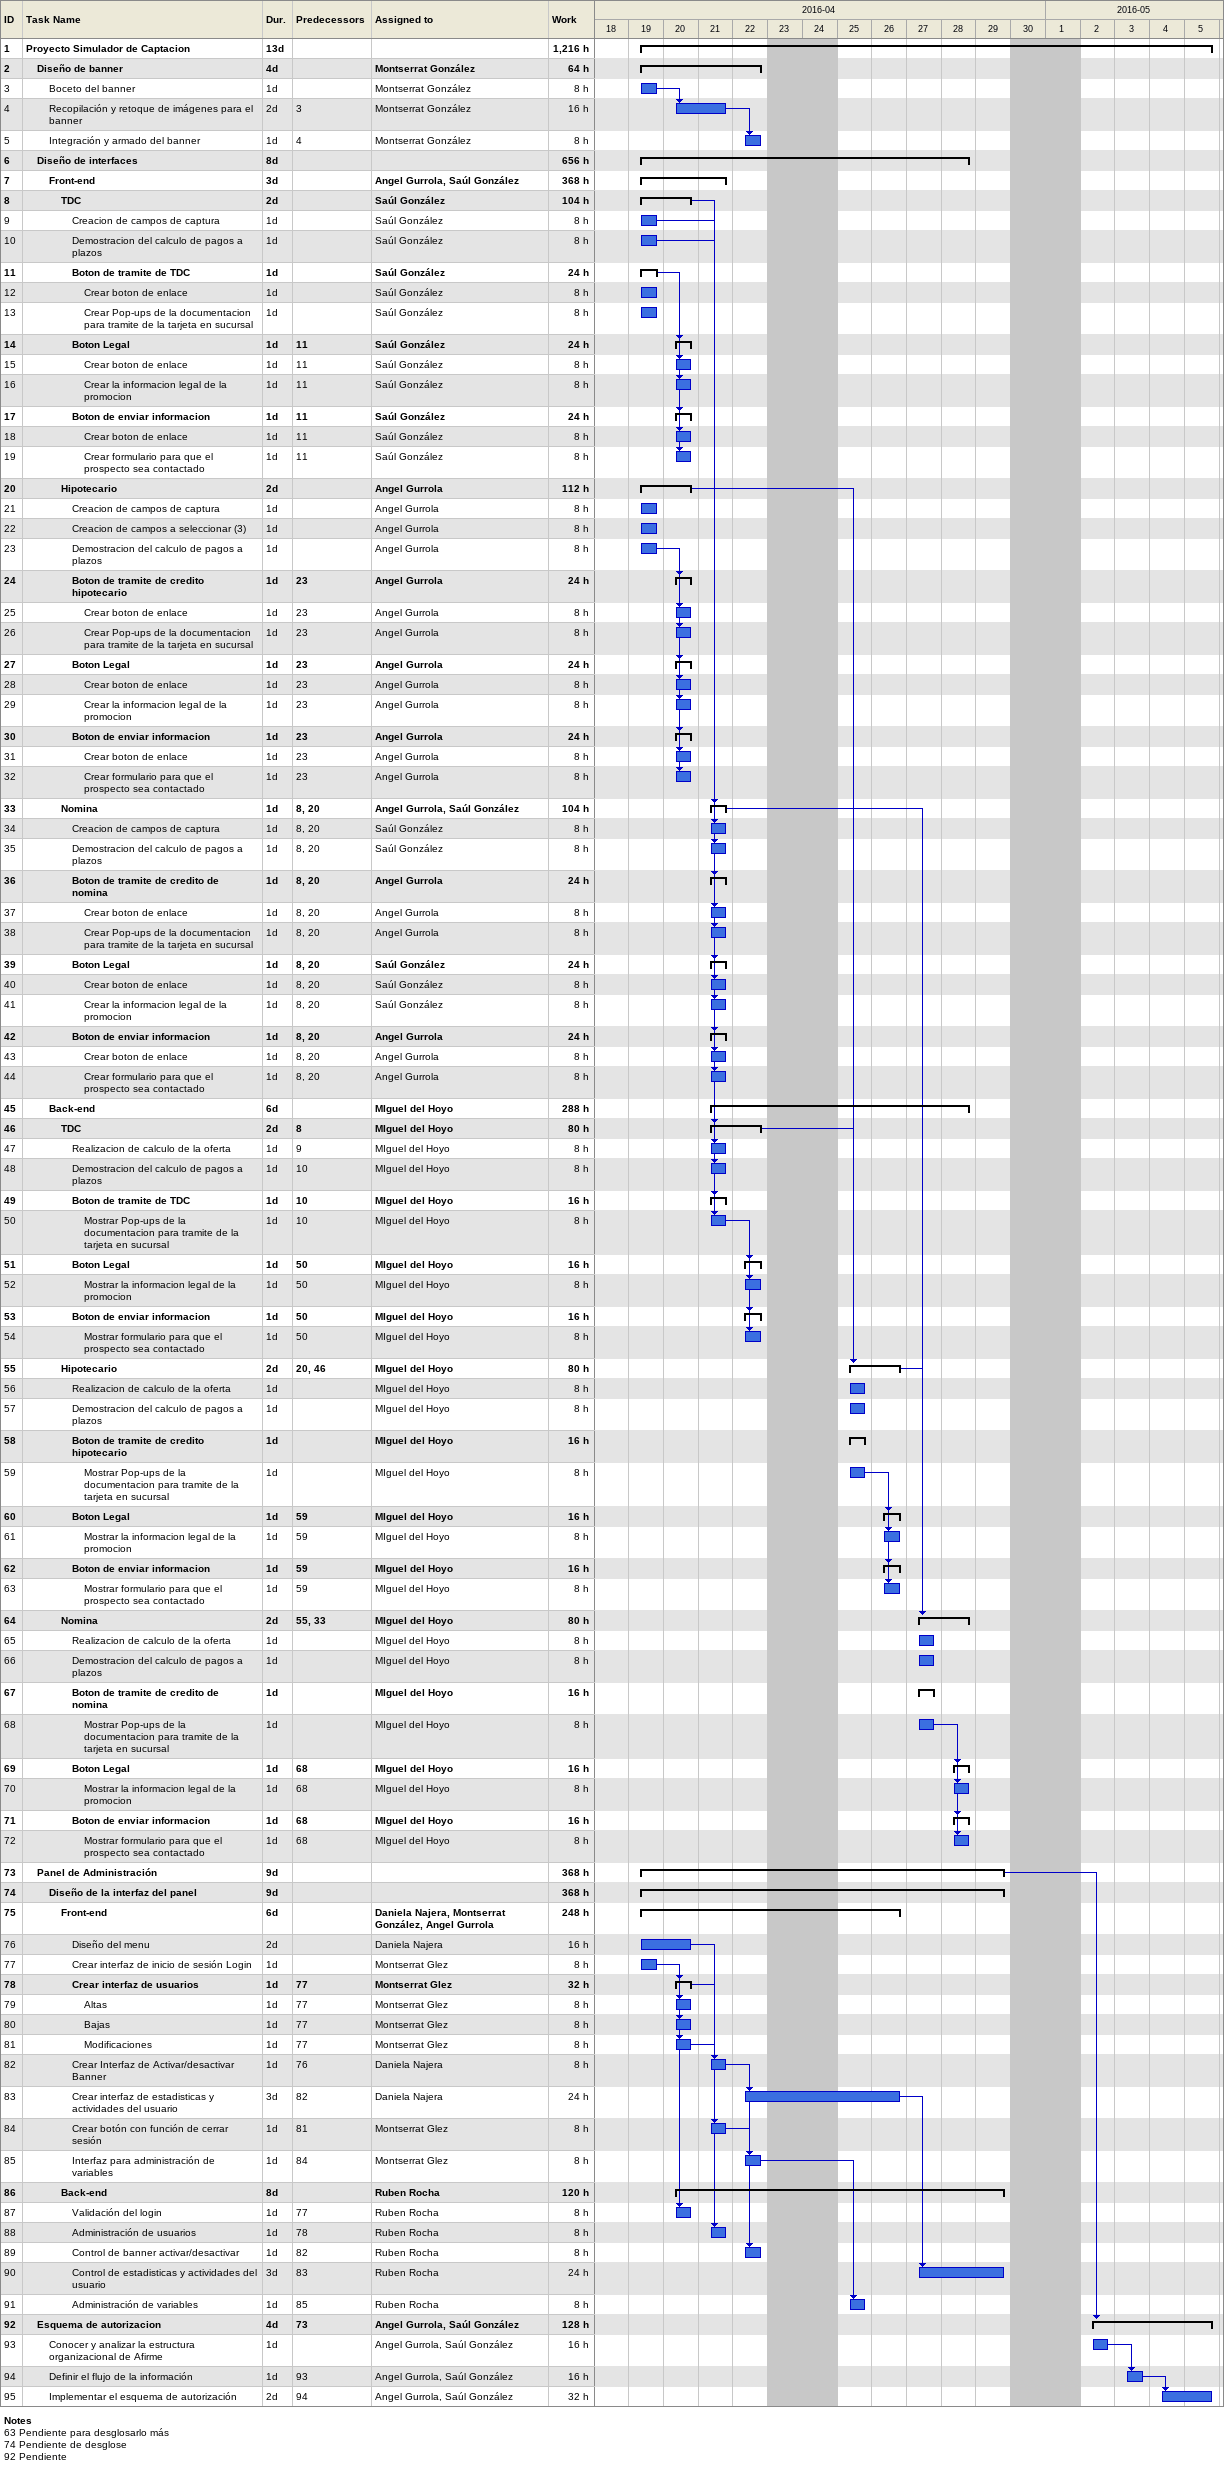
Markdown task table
| ID | Level | Task | Duration | Start | Finish | Predecessors | Resources | Work (h) |
|---|---|---|---|---|---|---|---|---|
| 1 | 1 | **Proyecto Simulador de Captacion** | 13d | 2016-04-19 | 2016-05-05 |  |  | 1216 |
| 2 | 2 | **Diseño de banner** | 4d | 2016-04-19 | 2016-04-22 |  | Montserrat González | 64 |
| 3 | 3 | Boceto del banner | 1d | 2016-04-19 | 2016-04-19 |  | Montserrat González | 8 |
| 4 | 3 | Recopilación y retoque de imágenes para el banner | 2d | 2016-04-20 | 2016-04-21 | 3 | Montserrat González | 16 |
| 5 | 3 | Integración y armado del banner | 1d | 2016-04-22 | 2016-04-22 | 4 | Montserrat González | 8 |
| 6 | 2 | **Diseño de interfaces** | 8d | 2016-04-19 | 2016-04-28 |  |  | 656 |
| 7 | 3 | **Front-end** | 3d | 2016-04-19 | 2016-04-21 |  | Angel Gurrola, Saúl González | 368 |
| 8 | 4 | **TDC** | 2d | 2016-04-19 | 2016-04-20 |  | Saúl González | 104 |
| 9 | 5 | Creacion de campos de captura | 1d | 2016-04-19 | 2016-04-19 |  | Saúl González | 8 |
| 10 | 5 | Demostracion del calculo de pagos a plazos | 1d | 2016-04-19 | 2016-04-19 |  | Saúl González | 8 |
| 11 | 5 | **Boton de tramite de TDC** | 1d | 2016-04-19 | 2016-04-19 |  | Saúl González | 24 |
| 12 | 6 | Crear boton de enlace | 1d | 2016-04-19 | 2016-04-19 |  | Saúl González | 8 |
| 13 | 6 | Crear Pop-ups de la documentacion para tramite de la tarjeta en sucursal | 1d | 2016-04-19 | 2016-04-19 |  | Saúl González | 8 |
| 14 | 5 | **Boton Legal** | 1d | 2016-04-20 | 2016-04-20 | 11 | Saúl González | 24 |
| 15 | 6 | Crear boton de enlace | 1d | 2016-04-20 | 2016-04-20 | 11 | Saúl González | 8 |
| 16 | 6 | Crear la informacion legal de la promocion | 1d | 2016-04-20 | 2016-04-20 | 11 | Saúl González | 8 |
| 17 | 5 | **Boton de enviar informacion** | 1d | 2016-04-20 | 2016-04-20 | 11 | Saúl González | 24 |
| 18 | 6 | Crear boton de enlace | 1d | 2016-04-20 | 2016-04-20 | 11 | Saúl González | 8 |
| 19 | 6 | Crear formulario para que el prospecto sea contactado | 1d | 2016-04-20 | 2016-04-20 | 11 | Saúl González | 8 |
| 20 | 4 | **Hipotecario** | 2d | 2016-04-19 | 2016-04-20 |  | Angel Gurrola | 112 |
| 21 | 5 | Creacion de campos de captura | 1d | 2016-04-19 | 2016-04-19 |  | Angel Gurrola | 8 |
| 22 | 5 | Creacion de campos a seleccionar (3) | 1d | 2016-04-19 | 2016-04-19 |  | Angel Gurrola | 8 |
| 23 | 5 | Demostracion del calculo de pagos a plazos | 1d | 2016-04-19 | 2016-04-19 |  | Angel Gurrola | 8 |
| 24 | 5 | **Boton de tramite de credito hipotecario** | 1d | 2016-04-20 | 2016-04-20 | 23 | Angel Gurrola | 24 |
| 25 | 6 | Crear boton de enlace | 1d | 2016-04-20 | 2016-04-20 | 23 | Angel Gurrola | 8 |
| 26 | 6 | Crear Pop-ups de la documentacion para tramite de la tarjeta en sucursal | 1d | 2016-04-20 | 2016-04-20 | 23 | Angel Gurrola | 8 |
| 27 | 5 | **Boton Legal** | 1d | 2016-04-20 | 2016-04-20 | 23 | Angel Gurrola | 24 |
| 28 | 6 | Crear boton de enlace | 1d | 2016-04-20 | 2016-04-20 | 23 | Angel Gurrola | 8 |
| 29 | 6 | Crear la informacion legal de la promocion | 1d | 2016-04-20 | 2016-04-20 | 23 | Angel Gurrola | 8 |
| 30 | 5 | **Boton de enviar informacion** | 1d | 2016-04-20 | 2016-04-20 | 23 | Angel Gurrola | 24 |
| 31 | 6 | Crear boton de enlace | 1d | 2016-04-20 | 2016-04-20 | 23 | Angel Gurrola | 8 |
| 32 | 6 | Crear formulario para que el prospecto sea contactado | 1d | 2016-04-20 | 2016-04-20 | 23 | Angel Gurrola | 8 |
| 33 | 4 | **Nomina** | 1d | 2016-04-21 | 2016-04-21 | 8, 20 | Angel Gurrola, Saúl González | 104 |
| 34 | 5 | Creacion de campos de captura | 1d | 2016-04-21 | 2016-04-21 | 8, 20 | Saúl González | 8 |
| 35 | 5 | Demostracion del calculo de pagos a plazos | 1d | 2016-04-21 | 2016-04-21 | 8, 20 | Saúl González | 8 |
| 36 | 5 | **Boton de tramite de credito de nomina** | 1d | 2016-04-21 | 2016-04-21 | 8, 20 | Angel Gurrola | 24 |
| 37 | 6 | Crear boton de enlace | 1d | 2016-04-21 | 2016-04-21 | 8, 20 | Angel Gurrola | 8 |
| 38 | 6 | Crear Pop-ups de la documentacion para tramite de la tarjeta en sucursal | 1d | 2016-04-21 | 2016-04-21 | 8, 20 | Angel Gurrola | 8 |
| 39 | 5 | **Boton Legal** | 1d | 2016-04-21 | 2016-04-21 | 8, 20 | Saúl González | 24 |
| 40 | 6 | Crear boton de enlace | 1d | 2016-04-21 | 2016-04-21 | 8, 20 | Saúl González | 8 |
| 41 | 6 | Crear la informacion legal de la promocion | 1d | 2016-04-21 | 2016-04-21 | 8, 20 | Saúl González | 8 |
| 42 | 5 | **Boton de enviar informacion** | 1d | 2016-04-21 | 2016-04-21 | 8, 20 | Angel Gurrola | 24 |
| 43 | 6 | Crear boton de enlace | 1d | 2016-04-21 | 2016-04-21 | 8, 20 | Angel Gurrola | 8 |
| 44 | 6 | Crear formulario para que el prospecto sea contactado | 1d | 2016-04-21 | 2016-04-21 | 8, 20 | Angel Gurrola | 8 |
| 45 | 3 | **Back-end** | 6d | 2016-04-21 | 2016-04-28 |  | MIguel del Hoyo | 288 |
| 46 | 4 | **TDC** | 2d | 2016-04-21 | 2016-04-22 | 8 | MIguel del Hoyo | 80 |
| 47 | 5 | Realizacion de calculo de la oferta | 1d | 2016-04-21 | 2016-04-21 | 9 | MIguel del Hoyo | 8 |
| 48 | 5 | Demostracion del calculo de pagos a plazos | 1d | 2016-04-21 | 2016-04-21 | 10 | MIguel del Hoyo | 8 |
| 49 | 5 | **Boton de tramite de TDC** | 1d | 2016-04-21 | 2016-04-21 | 10 | MIguel del Hoyo | 16 |
| 50 | 6 | Mostrar Pop-ups de la documentacion para tramite de la tarjeta en sucursal | 1d | 2016-04-21 | 2016-04-21 | 10 | MIguel del Hoyo | 8 |
| 51 | 5 | **Boton Legal** | 1d | 2016-04-22 | 2016-04-22 | 50 | MIguel del Hoyo | 16 |
| 52 | 6 | Mostrar la informacion legal de la promocion | 1d | 2016-04-22 | 2016-04-22 | 50 | MIguel del Hoyo | 8 |
| 53 | 5 | **Boton de enviar informacion** | 1d | 2016-04-22 | 2016-04-22 | 50 | MIguel del Hoyo | 16 |
| 54 | 6 | Mostrar formulario para que el prospecto sea contactado | 1d | 2016-04-22 | 2016-04-22 | 50 | MIguel del Hoyo | 8 |
| 55 | 4 | **Hipotecario** | 2d | 2016-04-25 | 2016-04-26 | 20, 46 | MIguel del Hoyo | 80 |
| 56 | 5 | Realizacion de calculo de la oferta | 1d | 2016-04-25 | 2016-04-25 |  | MIguel del Hoyo | 8 |
| 57 | 5 | Demostracion del calculo de pagos a plazos | 1d | 2016-04-25 | 2016-04-25 |  | MIguel del Hoyo | 8 |
| 58 | 5 | **Boton de tramite de credito hipotecario** | 1d | 2016-04-25 | 2016-04-25 |  | MIguel del Hoyo | 16 |
| 59 | 6 | Mostrar Pop-ups de la documentacion para tramite de la tarjeta en sucursal | 1d | 2016-04-25 | 2016-04-25 |  | MIguel del Hoyo | 8 |
| 60 | 5 | **Boton Legal** | 1d | 2016-04-26 | 2016-04-26 | 59 | MIguel del Hoyo | 16 |
| 61 | 6 | Mostrar la informacion legal de la promocion | 1d | 2016-04-26 | 2016-04-26 | 59 | MIguel del Hoyo | 8 |
| 62 | 5 | **Boton de enviar informacion** | 1d | 2016-04-26 | 2016-04-26 | 59 | MIguel del Hoyo | 16 |
| 63 | 6 | Mostrar formulario para que el prospecto sea contactado | 1d | 2016-04-26 | 2016-04-26 | 59 | MIguel del Hoyo | 8 |
| 64 | 4 | **Nomina** | 2d | 2016-04-27 | 2016-04-28 | 55, 33 | MIguel del Hoyo | 80 |
| 65 | 5 | Realizacion de calculo de la oferta | 1d | 2016-04-27 | 2016-04-27 |  | MIguel del Hoyo | 8 |
| 66 | 5 | Demostracion del calculo de pagos a plazos | 1d | 2016-04-27 | 2016-04-27 |  | MIguel del Hoyo | 8 |
| 67 | 5 | **Boton de tramite de credito de nomina** | 1d | 2016-04-27 | 2016-04-27 |  | MIguel del Hoyo | 16 |
| 68 | 6 | Mostrar Pop-ups de la documentacion para tramite de la tarjeta en sucursal | 1d | 2016-04-27 | 2016-04-27 |  | MIguel del Hoyo | 8 |
| 69 | 5 | **Boton Legal** | 1d | 2016-04-28 | 2016-04-28 | 68 | MIguel del Hoyo | 16 |
| 70 | 6 | Mostrar la informacion legal de la promocion | 1d | 2016-04-28 | 2016-04-28 | 68 | MIguel del Hoyo | 8 |
| 71 | 5 | **Boton de enviar informacion** | 1d | 2016-04-28 | 2016-04-28 | 68 | MIguel del Hoyo | 16 |
| 72 | 6 | Mostrar formulario para que el prospecto sea contactado | 1d | 2016-04-28 | 2016-04-28 | 68 | MIguel del Hoyo | 8 |
| 73 | 2 | **Panel de Administración** | 9d | 2016-04-19 | 2016-04-29 |  |  | 368 |
| 74 | 3 | **Diseño de la interfaz del panel** | 9d | 2016-04-19 | 2016-04-29 |  |  | 368 |
| 75 | 4 | **Front-end** | 6d | 2016-04-19 | 2016-04-26 |  | Daniela Najera, Montserrat González, Angel Gurrola | 248 |
| 76 | 5 | Diseño del menu | 2d | 2016-04-19 | 2016-04-20 |  | Daniela Najera | 16 |
| 77 | 5 | Crear interfaz de inicio de sesión Login | 1d | 2016-04-19 | 2016-04-19 |  | Montserrat Glez | 8 |
| 78 | 5 | **Crear interfaz de usuarios** | 1d | 2016-04-20 | 2016-04-20 | 77 | Montserrat Glez | 32 |
| 79 | 6 | Altas | 1d | 2016-04-20 | 2016-04-20 | 77 | Montserrat Glez | 8 |
| 80 | 6 | Bajas | 1d | 2016-04-20 | 2016-04-20 | 77 | Montserrat Glez | 8 |
| 81 | 6 | Modificaciones | 1d | 2016-04-20 | 2016-04-20 | 77 | Montserrat Glez | 8 |
| 82 | 5 | Crear Interfaz de Activar/desactivar Banner | 1d | 2016-04-21 | 2016-04-21 | 76 | Daniela Najera | 8 |
| 83 | 5 | Crear interfaz de estadisticas y actividades del usuario | 3d | 2016-04-22 | 2016-04-26 | 82 | Daniela Najera | 24 |
| 84 | 5 | Crear botón con función de cerrar sesión | 1d | 2016-04-21 | 2016-04-21 | 81 | Montserrat Glez | 8 |
| 85 | 5 | Interfaz para administración de variables | 1d | 2016-04-22 | 2016-04-22 | 84 | Montserrat Glez | 8 |
| 86 | 4 | **Back-end** | 8d | 2016-04-20 | 2016-04-29 |  | Ruben Rocha | 120 |
| 87 | 5 | Validación del login | 1d | 2016-04-20 | 2016-04-20 | 77 | Ruben Rocha | 8 |
| 88 | 5 | Administración de usuarios | 1d | 2016-04-21 | 2016-04-21 | 78 | Ruben Rocha | 8 |
| 89 | 5 | Control de banner activar/desactivar | 1d | 2016-04-22 | 2016-04-22 | 82 | Ruben Rocha | 8 |
| 90 | 5 | Control de estadisticas y actividades del usuario | 3d | 2016-04-27 | 2016-04-29 | 83 | Ruben Rocha | 24 |
| 91 | 5 | Administración de variables | 1d | 2016-04-25 | 2016-04-25 | 85 | Ruben Rocha | 8 |
| 92 | 2 | **Esquema de autorizacion** | 4d | 2016-05-02 | 2016-05-05 | 73 | Angel Gurrola, Saúl González | 128 |
| 93 | 3 | Conocer y analizar la estructura organizacional de Afirme | 1d | 2016-05-02 | 2016-05-02 |  | Angel Gurrola, Saúl González | 16 |
| 94 | 3 | Definir el flujo de la información | 1d | 2016-05-03 | 2016-05-03 | 93 | Angel Gurrola, Saúl González | 16 |
| 95 | 3 | Implementar el esquema de autorización | 2d | 2016-05-04 | 2016-05-05 | 94 | Angel Gurrola, Saúl González | 32 |

Notes
- 63: Pendiente para desglosarlo más
- 74: Pendiente de desglose
- 92: Pendiente
